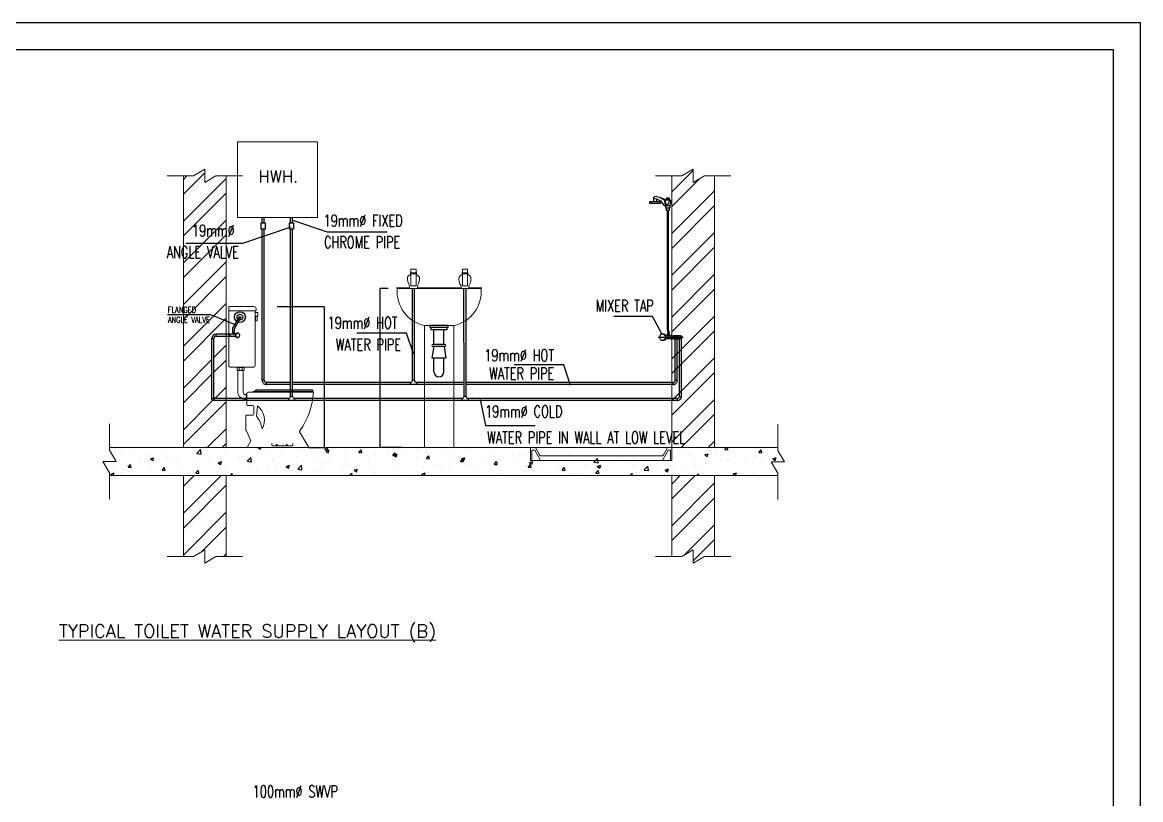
# Model space of a CAD drawing. Header units: inches. Extents: x 23 to 2032867, y 13 to 664695.
# Drawn here: x 992952 to 1021821, y 500696 to 520765 of the extents above; entities that cross this region are included whole.
import ezdxf

# ---------------------------------------------------------------- set-up
doc = ezdxf.new("R2010")
doc.units = ezdxf.units.IN
doc.header["$MEASUREMENT"] = 0
doc.linetypes.add('Center', pattern=[40, 10, -5, 20, -5])
for name, color, linetype, lineweight in [('0TEXT', 9, 'Continuous', 30), ('8', 9, 'Continuous', 18), ('BORDER', 9, 'Continuous', 5), ('DUCT DETAIL', 2, 'Continuous', 15)]:
    doc.layers.add(name, color=color, linetype=linetype, lineweight=lineweight)
for name, color, linetype in [('1', 7, 'Continuous'), ('LIAB', 8, 'Continuous'), ('PLOTYR', 15, 'Continuous')]:
    doc.layers.add(name, color=color, linetype=linetype)
doc.styles.add('RomanS', font='romans.shx')
doc.styles.get("Standard").update_dxf_attribs({"font": 'arial.ttf'})
doc.dimstyles.new('ISO-25', dxfattribs={"dimtxt": 2.5, "dimasz": 2.5, "dimexe": 1.25, "dimexo": 0.625, "dimtad": 1, "dimtxsty": 'Standard', "dimcen": 2.5, "dimadec": 0, "dimazin": 0, "dimtfac": 1, "dimtmove": 0, "dimatfit": 3, "dimfxl": 1, "dimarcsym": 0})

# ---------------------------------------------------------------- blocks, each defined once
blk = doc.blocks.new('*D211')
at = {"color": 0, "lineweight": -2, "transparency": 16777216}
for p, q in [((1002391, 513890), (1002178, 513890)), ((1002180, 513888), (1002180, 509789)), ((1002741, 509786), (1002178, 509786))]:
    blk.add_line(p, q, dxfattribs=at)
at = {"color": 0, "transparency": 16777216}
for points in [[(1002179, 513888), (1002180, 513888), (1002180, 513890)], [(1002179, 509789), (1002180, 509789), (1002180, 509786)]]:
    blk.add_solid(points, dxfattribs=at)
at = {"layer": 'Defpoints', "color": 0, "transparency": 16777216}
for p in [(1002392, 513890), (1002180, 509786), (1002742, 509786)]:
    blk.add_point(p, dxfattribs=at)
at = {"color": 0, "transparency": 16777216, "insert": (1002178, 511838), "char_height": 2.5, "attachment_point": 5, "rotation": 90}
blk.add_mtext('4104', dxfattribs=at)
blk = doc.blocks.new('*D212')
at = {"color": 0, "lineweight": -2, "transparency": 16777216}
for p, q in [((999532, 513425), (1000746, 513425)), ((1000745, 513422), (1000745, 509789)), ((1000345, 509786), (1000746, 509786))]:
    blk.add_line(p, q, dxfattribs=at)
at = {"color": 0, "transparency": 16777216}
for points in [[(1000744, 513422), (1000745, 513422), (1000745, 513425)], [(1000744, 509789), (1000745, 509789), (1000745, 509786)]]:
    blk.add_solid(points, dxfattribs=at)
at = {"layer": 'Defpoints', "color": 0, "transparency": 16777216}
for p in [(999531, 513425), (1000345, 509786), (1000745, 509786)]:
    blk.add_point(p, dxfattribs=at)
at = {"color": 0, "transparency": 16777216, "insert": (1000743, 512064), "char_height": 2.5, "attachment_point": 5, "rotation": 90}
blk.add_mtext('3638,4', dxfattribs=at)

msp = doc.modelspace()

# ---------------------------------------------------------------- linework, layer by layer
at = {"color": 9}
for p, q in [((997107.475, 516330.352), (997659.475, 516882.352)), ((997107.475, 516711.352), (997198.858, 516802.734)), ((1009716.983, 516389.291), (1010268.983, 516941.291)), ((997107.475, 515633.721), (998211.475, 516737.721)), ((1009716.983, 516008.291), (1010440.282, 516731.589)), ((997107.475, 515252.721), (998211.475, 516356.721)), ((1009716.983, 515311.66), (1010820.983, 516415.66)), ((1009716.983, 514930.66), (1010820.983, 516034.66)), ((997107.475, 514556.09), (998211.475, 515660.09)), ((1009716.983, 514234.029), (1010820.983, 515338.029)), ((997107.475, 514175.09), (998211.475, 515279.09)), ((1009716.983, 513853.029), (1010820.983, 514957.029)), ((997107.475, 513478.459), (998211.475, 514582.459)), ((997107.475, 513097.459), (998211.475, 514201.459)), ((1009716.983, 513156.398), (1010820.983, 514260.398)), ((1009716.983, 512775.398), (1010820.983, 513879.398)), ((997107.475, 512400.829), (998211.475, 513504.829)), ((997107.475, 512019.829), (998211.475, 513123.829)), ((1009716.983, 512078.768), (1010820.983, 513182.768)), ((1009716.983, 511697.768), (1010820.983, 512801.768)), ((997898.143, 512113.866), (998211.475, 512427.198)), ((997107.475, 511323.198), (997844.445, 512060.168)), ((997898.143, 511732.866), (998211.475, 512046.198)), ((1009716.983, 511001.137), (1010820.983, 512105.137)), ((997107.475, 510942.198), (997844.657, 511679.379)), ((1009716.983, 510620.137), (1010820.983, 511724.137)), ((997916.414, 511054.506), (998211.475, 511349.567)), ((997107.475, 510245.567), (997862.414, 511000.506)), ((1009716.983, 509923.506), (1010820.983, 511027.506)), ((997107.475, 509864.567), (998211.475, 510968.567)), ((1009960.95, 509786.473), (1010820.983, 510646.506)), ((997726.012, 509786.473), (998211.475, 510271.937)), ((998107.012, 509786.473), (998211.475, 509890.937)), ((1010657.58, 509786.473), (1010820.983, 509949.875)), ((995337.66, 509573.717), (995337.66, 509573.717)), ((995496.166, 509605.615), (995496.166, 509605.615)), ((995678.757, 509762.754), (995678.757, 509762.754)), ((995799.41, 509634.508), (995799.41, 509634.508)), ((996147.001, 509578.117), (996147.001, 509578.117)), ((996569.397, 509735.878), (996569.397, 509735.878)), ((996707.343, 509546.911), (996707.343, 509546.911)), ((996797.836, 509550.619), (996797.836, 509550.619)), ((996874.611, 509776.061), (996874.611, 509776.061)), ((997418.363, 509668.958), (997418.363, 509668.958)), ((997457.678, 509634.614), (997552.64, 509733.584)), ((997458.151, 509634.124), (997566.582, 509617.307)), ((997538.976, 509612.197), (997538.976, 509612.197)), ((997566.163, 509617.075), (997552.693, 509732.863)), ((998172.213, 509703.608), (998172.213, 509703.608)), ((998552.577, 509558.328), (998552.577, 509558.328)), ((999035.468, 509786.473), (999095.538, 509745.955)), ((999095.869, 509745.837), (999109.504, 509786.473)), ((999322.563, 509659.698), (999322.563, 509659.698)), ((999627.778, 509699.881), (999627.778, 509699.881)), ((1000032.432, 509553.051), (1000032.432, 509553.051)), ((1000089.527, 509760.671), (1000089.527, 509760.671)), ((1000658.414, 509638.896), (1000658.414, 509638.896)), ((1000762.383, 509736.01), (1000804.726, 509786.473)), ((1000763.594, 509735.645), (1000836.467, 509729.27)), ((1000785.954, 509690.144), (1000871.321, 509722.914)), ((1000787.04, 509689.217), (1000847.686, 509648.311)), ((1000839.13, 509730.217), (1000828.754, 509786.473)), ((1000848.017, 509648.194), (1000872.738, 509721.869)), ((1000923.127, 509551.743), (1000923.127, 509551.743)), ((1001274.24, 509716.947), (1001274.24, 509716.947)), ((1001634.147, 509673.79), (1001634.147, 509673.79)), ((1001636.869, 509659.502), (1001695.646, 509729.55)), ((1001638.077, 509659.138), (1001710.951, 509652.762)), ((1001713.613, 509653.704), (1001699.516, 509730.127)), ((1002075.73, 509583.518), (1002075.73, 509583.518)), ((1002380.944, 509623.701), (1002380.944, 509623.701)), ((1002511.356, 509582.995), (1002570.132, 509653.042)), ((1002512.561, 509582.631), (1002585.435, 509576.255)), ((1002538.105, 509592.5), (1002623.472, 509625.269)), ((1002539.188, 509591.574), (1002599.834, 509550.668)), ((1002588.095, 509577.191), (1002573.998, 509653.613)), ((1002600.164, 509550.551), (1002624.885, 509624.227)), ((1002842.694, 509684.491), (1002842.694, 509684.491)), ((1003134.459, 509566.39), (1003134.459, 509566.39)), ((1003154.974, 509759.101), (1003154.974, 509759.101)), ((1003348.326, 509650.188), (1003348.326, 509650.188)), ((1003385.842, 509506.487), (1003444.619, 509576.534)), ((1003462.577, 509500.677), (1003448.481, 509577.1)), ((1003612.68, 509785.862), (1003612.68, 509785.862)), ((1003767.695, 509657.801), (1003767.695, 509657.801)), ((1003805.809, 509731.603), (1003805.809, 509731.603)), ((1004059.346, 509772.235), (1004059.346, 509772.235)), ((1004393.677, 509743.646), (1004393.677, 509743.646)), ((1004456.644, 509704.105), (1004456.644, 509704.105)), ((1005107.479, 509676.607), (1005107.479, 509676.607)), ((1005134.111, 509547.521), (1005134.111, 509547.521)), ((1005595.861, 509608.311), (1005595.861, 509608.311)), ((1005758.314, 509649.109), (1005758.314, 509649.109)), ((1005947.01, 509589.664), (1005947.01, 509589.664)), ((1009885.978, 509734.475), (1009885.978, 509734.475)), ((1009989.16, 509697.839), (1009989.16, 509697.839)), ((1010057.092, 509620.392), (1010057.092, 509620.392)), ((1010162.793, 509594.495), (1010162.793, 509594.495)), ((1010571.106, 509595.152), (1010656.473, 509627.921)), ((1010572.178, 509594.228), (1010632.824, 509553.322)), ((1010604.986, 509775.891), (1010604.986, 509775.891)), ((1010633.154, 509553.21), (1010657.875, 509626.885)), ((1010707.927, 509592.894), (1010707.927, 509592.894)), ((1010873.813, 509716.542), (1010873.813, 509716.542)), ((1011087.051, 509734.992), (1011130.249, 509786.473)), ((1011088.232, 509734.628), (1011161.105, 509728.253)), ((1011163.761, 509729.13), (1011153.184, 509786.473)), ((1011358.762, 509565.396), (1011358.762, 509565.396)), ((1011849.379, 509547.282), (1011849.379, 509547.282)), ((1011872.18, 509557.322), (1011872.18, 509557.322)), ((1011876.972, 509570.893), (1011876.972, 509570.893)), ((1011961.538, 509658.484), (1012020.314, 509728.531)), ((1011962.715, 509658.121), (1012035.589, 509651.745)), ((1012038.243, 509652.617), (1012024.147, 509729.04)), ((1012177.395, 509597.504), (1012177.395, 509597.504)), ((1012465.205, 509625.334), (1012465.205, 509625.334)), ((995285.303, 509302.817), (995285.303, 509302.817)), ((995663.932, 509356.89), (995663.932, 509356.89)), ((995684.633, 509277.983), (995743.409, 509348.03)), ((995685.858, 509277.618), (995758.731, 509271.242)), ((995761.394, 509272.224), (995747.297, 509348.647)), ((995996.323, 509424.864), (995996.323, 509424.864)), ((996257.254, 509492.203), (996342.621, 509524.973)), ((996258.345, 509491.275), (996318.991, 509450.369)), ((996297.168, 509448.301), (996297.168, 509448.301)), ((996319.322, 509450.25), (996344.043, 509523.925)), ((996553.876, 509295.194), (996553.876, 509295.194)), ((996559.119, 509201.475), (996617.896, 509271.522)), ((996635.876, 509195.711), (996621.78, 509272.134)), ((996923.15, 509534.146), (996923.15, 509534.146)), ((997015.626, 509355.984), (997015.626, 509355.984)), ((997448.671, 509523.122), (997448.671, 509523.122)), ((997785.613, 509457.355), (997785.613, 509457.355)), ((998009.405, 509394.559), (998094.771, 509427.328)), ((998010.493, 509393.632), (998071.139, 509352.726)), ((998071.47, 509352.607), (998096.191, 509426.283)), ((998090.827, 509497.537), (998090.827, 509497.537)), ((998099.506, 509495.624), (998099.506, 509495.624)), ((998157.387, 509297.744), (998157.387, 509297.744)), ((998750.34, 509468.126), (998750.34, 509468.126)), ((998758.858, 509432.81), (998853.819, 509531.781)), ((998759.33, 509432.319), (998867.762, 509415.502)), ((998783.369, 509383.589), (998783.369, 509383.589)), ((998867.342, 509415.273), (998853.873, 509531.06)), ((999399.195, 509461.64), (999399.195, 509461.64)), ((999401.175, 509440.628), (999401.175, 509440.628)), ((999501.086, 509307.648), (999501.086, 509307.648)), ((999761.555, 509296.914), (999846.922, 509329.684)), ((999762.641, 509295.988), (999823.287, 509255.082)), ((999768.793, 509279.804), (999768.793, 509279.804)), ((999823.618, 509254.965), (999848.338, 509328.64)), ((1000052.01, 509413.13), (1000052.01, 509413.13)), ((1000060.037, 509231.007), (1000154.999, 509329.978)), ((1000168.522, 509213.47), (1000155.052, 509329.257)), ((1000212.106, 509429.695), (1000212.106, 509429.695)), ((1000538.779, 509381.175), (1000538.779, 509381.175)), ((1000702.845, 509385.632), (1000702.845, 509385.632)), ((1000843.994, 509421.357), (1000843.994, 509421.357)), ((1001215.265, 509284.047), (1001215.265, 509284.047)), ((1001259.414, 509311.083), (1001259.414, 509311.083)), ((1001305.744, 509482.148), (1001305.744, 509482.148)), ((1001353.68, 509358.134), (1001353.68, 509358.134)), ((1001892.651, 509402.494), (1001892.651, 509402.494)), ((1001926.285, 509406.094), (1001926.285, 509406.094)), ((1002004.515, 509330.636), (1002004.515, 509330.636)), ((1002518.633, 509488.339), (1002518.633, 509488.339)), ((1002637.305, 509528.141), (1002637.305, 509528.141)), ((1002655.35, 509303.138), (1002655.35, 509303.138)), ((1003291.946, 509304.995), (1003291.946, 509304.995)), ((1003306.184, 509275.64), (1003306.184, 509275.64)), ((1003387.045, 509506.123), (1003459.918, 509499.748)), ((1003597.16, 509345.177), (1003597.16, 509345.177)), ((1004058.91, 509405.968), (1004058.91, 509405.968)), ((1004260.329, 509429.98), (1004319.105, 509500.027)), ((1004261.528, 509429.616), (1004334.402, 509423.24)), ((1004290.256, 509494.855), (1004375.622, 509527.625)), ((1004291.336, 509493.93), (1004351.982, 509453.024)), ((1004337.06, 509424.164), (1004322.963, 509500.587)), ((1004352.312, 509452.909), (1004377.033, 509526.584)), ((1004378.852, 509337.782), (1004378.852, 509337.782)), ((1004524.97, 509345.569), (1004524.97, 509345.569)), ((1004828.897, 509507.338), (1004828.897, 509507.338)), ((1004994.678, 509415.833), (1004994.678, 509415.833)), ((1005134.815, 509353.472), (1005193.591, 509423.519)), ((1005136.012, 509353.108), (1005208.885, 509346.733)), ((1005211.542, 509347.651), (1005197.446, 509424.073)), ((1005235.99, 509467.617), (1005235.99, 509467.617)), ((1005627.914, 509507.244), (1005627.914, 509507.244)), ((1006009.301, 509276.964), (1006068.078, 509347.011)), ((1006010.495, 509276.601), (1006083.369, 509270.225)), ((1006042.406, 509397.211), (1006127.773, 509429.98)), ((1006043.484, 509396.286), (1006104.129, 509355.38)), ((1006086.025, 509271.137), (1006071.928, 509347.56)), ((1006104.46, 509355.266), (1006129.181, 509428.941)), ((1006350.327, 509268.997), (1006350.327, 509268.997)), ((1006812.077, 509329.788), (1006812.077, 509329.788)), ((1006854.897, 509265.276), (1006854.897, 509265.276)), ((1006883.788, 509200.457), (1006942.564, 509270.504)), ((1006960.507, 509194.624), (1006946.411, 509271.047)), ((1007488.133, 509356.687), (1007488.133, 509356.687)), ((1007705.474, 509409.637), (1007800.435, 509508.607)), ((1007705.95, 509409.127), (1007814.382, 509392.31)), ((1007794.557, 509299.566), (1007879.923, 509332.336)), ((1007795.632, 509298.643), (1007856.277, 509257.737)), ((1007813.96, 509392.098), (1007800.49, 509507.885)), ((1007856.608, 509257.623), (1007881.328, 509331.298)), ((1008740.753, 509350.401), (1008740.753, 509350.401)), ((1009006.653, 509207.834), (1009101.615, 509306.804)), ((1009115.14, 509190.295), (1009101.67, 509306.082)), ((1009974.335, 509291.975), (1009974.335, 509291.975)), ((1010314.158, 509456.623), (1010314.158, 509456.623)), ((1010335.23, 509354.978), (1010335.23, 509354.978)), ((1010454.932, 509326.799), (1010454.932, 509326.799)), ((1010590.161, 509370.026), (1010590.161, 509370.026)), ((1010640.444, 509395.161), (1010640.444, 509395.161)), ((1010964.993, 509429.125), (1010964.993, 509429.125)), ((1011102.194, 509455.951), (1011102.194, 509455.951)), ((1011165.952, 509448.846), (1011165.952, 509448.846)), ((1011223.397, 509461.438), (1011223.397, 509461.438)), ((1011615.827, 509401.627), (1011615.827, 509401.627)), ((1012009.597, 509537.898), (1012009.597, 509537.898)), ((1012266.662, 509374.129), (1012266.662, 509374.129)), ((1012323.257, 509497.507), (1012408.623, 509530.277)), ((1012324.326, 509496.585), (1012384.972, 509455.678)), ((1012385.302, 509455.567), (1012410.023, 509529.242)), ((995232.855, 509098.973), (995318.222, 509131.743)), ((995233.947, 509098.046), (995280.756, 509066.473)), ((995298.094, 509066.473), (995319.644, 509130.696)), ((995478.676, 509153.641), (995478.676, 509153.641)), ((996248.662, 509255.012), (996248.662, 509255.012)), ((996560.341, 509201.11), (996633.215, 509194.735)), ((996908.325, 509128.281), (996908.325, 509128.281)), ((997107.475, 508786.937), (997387.012, 509066.473)), ((997107.475, 508090.306), (998083.642, 509066.473)), ((997433.606, 509124.968), (997492.382, 509195.015)), ((997434.825, 509124.603), (997507.699, 509118.227)), ((997510.359, 509119.197), (997496.262, 509195.62)), ((997524.151, 509206.333), (997524.151, 509206.333)), ((998231.843, 509077.461), (998231.843, 509077.461)), ((998323.207, 509066.473), (998366.869, 509118.507)), ((998380.453, 509066.473), (998370.745, 509119.107)), ((998790.066, 509185.601), (998790.066, 509185.601)), ((999001.829, 509178.832), (999001.829, 509178.832)), ((999307.043, 509219.014), (999307.043, 509219.014)), ((1000017.606, 509147.187), (1000017.606, 509147.187)), ((1000060.51, 509230.513), (1000168.942, 509213.696)), ((1000504.245, 509162), (1000504.245, 509162)), ((1000643.588, 509233.032), (1000643.588, 509233.032)), ((1001396.975, 509066.473), (1001456.178, 509128.174)), ((1001463.326, 509066.473), (1001456.232, 509127.454)), ((1001513.706, 509199.27), (1001599.072, 509232.039)), ((1001514.789, 509198.344), (1001575.435, 509157.438)), ((1001575.765, 509157.322), (1001600.486, 509230.997)), ((1001754.995, 509102.652), (1001754.995, 509102.652)), ((1002060.21, 509142.834), (1002060.21, 509142.834)), ((1002503.808, 509082.475), (1002503.808, 509082.475)), ((1002521.96, 509203.624), (1002521.96, 509203.624)), ((1003102.93, 509101.475), (1003102.93, 509101.475)), ((1003119.633, 509160.526), (1003119.633, 509160.526)), ((1003265.856, 509101.625), (1003351.223, 509134.395)), ((1003266.937, 509100.701), (1003317.682, 509066.473)), ((1003330.193, 509066.473), (1003352.634, 509133.354)), ((1003752.87, 509251.937), (1003752.87, 509251.937)), ((1003813.95, 509223.522), (1003813.95, 509223.522)), ((1003957.019, 509248.142), (1003957.019, 509248.142)), ((1004607.854, 509220.644), (1004607.854, 509220.644)), ((1004813.376, 509066.654), (1004813.376, 509066.654)), ((1005258.689, 509193.146), (1005258.689, 509193.146)), ((1005275.126, 509127.444), (1005275.126, 509127.444)), ((1005613.089, 509101.38), (1005613.089, 509101.38)), ((1005909.524, 509165.648), (1005909.524, 509165.648)), ((1006045.113, 509228.815), (1006045.113, 509228.815)), ((1006239.071, 509187.225), (1006239.071, 509187.225)), ((1006560.359, 509138.15), (1006560.359, 509138.15)), ((1006884.979, 509200.094), (1006957.853, 509193.718)), ((1007211.194, 509110.652), (1007211.194, 509110.652)), ((1007318.713, 509106.306), (1007318.713, 509106.306)), ((1007758.274, 509123.949), (1007817.051, 509193.996)), ((1007759.463, 509123.586), (1007832.336, 509117.21)), ((1007834.99, 509118.11), (1007820.893, 509194.533)), ((1007862.028, 509083.154), (1007862.028, 509083.154)), ((1008029.733, 509228.353), (1008029.733, 509228.353)), ((1008648.73, 509066.473), (1008691.537, 509117.489)), ((1008704.884, 509066.473), (1008695.375, 509118.02)), ((1008715.116, 509114.719), (1008715.116, 509114.719)), ((1008798.279, 509152.635), (1008798.279, 509152.635)), ((1009007.13, 509207.322), (1009115.561, 509190.505)), ((1009032.892, 509082.705), (1009032.892, 509082.705)), ((1009103.494, 509192.817), (1009103.494, 509192.817)), ((1009348.353, 509206.13), (1009348.353, 509206.13)), ((1009546.707, 509201.922), (1009632.074, 509234.691)), ((1009547.779, 509200.999), (1009608.425, 509160.093)), ((1009565.244, 509253.608), (1009565.244, 509253.608)), ((1009608.755, 509159.98), (1009633.476, 509233.655)), ((1009716.983, 508464.875), (1010318.58, 509066.473)), ((1009716.983, 508845.875), (1009937.58, 509066.473)), ((1009743.912, 509204.752), (1009743.912, 509204.752)), ((1010365.827, 509066.473), (1010402.794, 509105.001)), ((1010407.248, 509066.473), (1010402.85, 509104.279)), ((1011298.858, 509104.277), (1011384.224, 509137.047)), ((1011299.927, 509103.355), (1011354.608, 509066.473)), ((1011362.291, 509066.473), (1011385.624, 509136.013)), ((1011551.446, 509076.455), (1011551.446, 509076.455)), ((1011834.554, 509141.418), (1011834.554, 509141.418)), ((1011856.66, 509116.637), (1011856.66, 509116.637)), ((1012318.41, 509177.428), (1012318.41, 509177.428)), ((1012342.597, 509144.227), (1012342.597, 509144.227)), ((997107.475, 507709.306), (998211.475, 508813.306)), ((1009716.983, 507768.245), (1010820.983, 508872.245)), ((1009716.983, 507387.245), (1010820.983, 508491.245)), ((997107.475, 507012.675), (998211.475, 508116.675)), ((997565.378, 507089.578), (998211.475, 507735.675)), ((1010027.872, 507001.503), (1010820.983, 507794.614)), ((1010268.983, 506861.614), (1010820.983, 507413.614)), ((998144.613, 506972.182), (998211.475, 507039.044))]:
    msp.add_line(p, q, dxfattribs=at)
at = {"layer": '0TEXT', "color": 6, "linetype": 'Continuous'}
for p, q in [((1009247.248, 516217.379), (1009258.122, 516270.142)), ((1009247.248, 516217.379), (1009247.248, 516135.869)), ((1009325.305, 516203.516), (1009325.305, 516135.869)), ((1009571.533, 516222.416), (1009571.533, 516193.214)), ((1009653.292, 516222.416), (1009653.292, 516193.214)), ((1009516.963, 516040.505), (1009666.919, 516040.505)), ((1009557.906, 516040.505), (1009557.906, 515972.56)), ((1009557.906, 515972.56), (1009666.919, 515972.56)), ((1009571.533, 515972.56), (1009571.533, 515918.054)), ((1009571.533, 515918.054), (1009653.292, 515918.054)), ((1009585.159, 515918.054), (1009585.159, 515904.428)), ((1009585.159, 515904.428), (1009639.665, 515904.428)), ((1009598.912, 515904.428), (1009598.912, 512838.224)), ((1009627.892, 515904.428), (1009627.892, 512838.224)), ((1009639.665, 515918.054), (1009639.665, 515904.428)), ((1009653.292, 515972.56), (1009653.292, 515918.054)), ((1009666.919, 516040.505), (1009666.919, 515972.56)), ((999142.693, 515589.014), (999142.693, 515730.49)), ((999196.573, 515589.014), (999196.651, 515730.49)), ((999872.128, 515589.404), (999872.049, 515730.49)), ((999926.008, 515589.404), (999926.008, 515730.49)), ((999142.693, 511522.832), (999142.693, 515427.315)), ((999194.314, 511522.832), (999196.483, 515427.315)), ((999874.616, 511108.506), (999872.217, 515427.705)), ((999926.008, 511108.506), (999926.008, 515427.705)), ((1003020.412, 511522.94), (1003019.097, 513890.473)), ((1003073.056, 511522.94), (1003073.056, 513890.473)), ((1004353.078, 511108.506), (1004351.533, 513890.473)), ((1004405.492, 511108.506), (1004405.492, 513890.473)), ((998386.784, 512867.325), (998559.145, 513165.863)), ((998423.963, 512856.121), (998591.881, 513146.963)), ((998386.784, 512741.841), (998386.784, 512867.325)), ((998423.963, 512741.841), (998386.784, 512741.841)), ((998386.784, 512732.546), (998386.784, 512741.841)), ((998423.963, 512732.546), (998386.784, 512732.546)), ((998391.431, 512712.188), (998391.431, 512732.546)), ((998419.316, 512712.188), (998419.316, 512732.546)), ((998423.963, 512741.841), (998423.963, 512856.121)), ((998423.963, 512732.546), (998423.963, 512741.841)), ((998451.847, 512647.996), (998451.847, 512722.354)), ((1003483.486, 512883.905), (1003483.486, 512935.635)), ((1003941.061, 512935.635), (1003483.486, 512935.635)), ((1003941.061, 512883.905), (1003483.486, 512883.905)), ((1003505.47, 512824.979), (1003505.47, 512883.905)), ((1003915.87, 512824.979), (1003505.47, 512824.979)), ((1003577.75, 512449.414), (1003577.75, 512824.979)), ((1003834.148, 512449.414), (1003834.148, 512824.979)), ((1003915.87, 512824.979), (1003915.87, 512883.905)), ((1003941.061, 512883.905), (1003941.061, 512935.635)), ((1009598.912, 512838.224), (1009618.611, 512743.97)), ((1009618.611, 512720.107), (1009618.611, 512743.97)), ((1009627.892, 512838.224), (1009645.611, 512744.211)), ((1009645.611, 512720.107), (1009645.611, 512744.211)), ((997845.019, 511027.122), (997844.143, 512604.188)), ((997844.143, 512604.188), (997898.143, 512604.188)), ((997898.143, 511468.832), (997898.143, 512604.188)), ((997952.143, 512658.188), (997952.143, 512712.188)), ((998391.431, 512712.188), (997952.143, 512712.188)), ((998358.732, 512658.188), (997952.143, 512658.188)), ((998315.693, 512658.188), (998315.861, 512712.317)), ((998451.847, 512658.188), (998358.732, 512658.188)), ((998451.847, 512712.188), (998419.316, 512712.188)), ((1003859.788, 512449.414), (1003552.111, 512449.414)), ((1009564.611, 512583.804), (1009564.611, 512691.804)), ((1009564.611, 512679.607), (1009611.861, 512679.607)), ((1009564.611, 512598.607), (1009699.854, 512598.607)), ((1009605.111, 512706.607), (1009605.111, 512720.107)), ((1009605.111, 512720.107), (1009659.111, 512720.107)), ((1009605.111, 512706.607), (1009659.111, 512706.607)), ((1009611.861, 512679.607), (1009611.861, 512706.607)), ((1009652.361, 512679.607), (1009652.361, 512706.607)), ((1009652.361, 512679.607), (1009699.716, 512679.607)), ((1009659.111, 512706.607), (1009659.111, 512720.107)), ((1009699.854, 512598.607), (1009699.611, 512677.226)), ((1009718.245, 512571.441), (1009706.743, 512583.941)), ((1009718.245, 512707.198), (1009707.384, 512696.182)), ((1009718.245, 512671.554), (1009758.342, 512671.554)), ((1009718.245, 512604.054), (1009758.342, 512604.054)), ((1009758.342, 512682.804), (1009803.342, 512682.804)), ((1009758.342, 512682.804), (1009758.342, 512592.804)), ((1009758.342, 512592.804), (1009803.342, 512592.804)), ((1009803.342, 512682.804), (1009934.282, 512682.804)), ((1009803.342, 512592.804), (1009933.2, 512592.778)), ((1009807.51, 511524.191), (1009806.916, 512592.804)), ((1009860.154, 511524.191), (1009860.154, 512592.804)), ((1009913.586, 511108.506), (1009912.761, 512592.804)), ((1009966.229, 511108.506), (1009966.229, 512606.111)), ((1003570.349, 512398.135), (1003526.471, 512094.124)), ((1003859.788, 512398.135), (1003552.111, 512398.135)), ((1003841.549, 512398.135), (1003885.427, 512094.124)), ((1003885.427, 512094.124), (1003526.471, 512094.124)), ((1003577.75, 511742.259), (1003577.75, 512094.124)), ((1003834.148, 511742.259), (1003834.148, 512094.124)), ((997898.143, 511054.506), (997898.143, 511468.832)), ((999195.336, 511522.832), (999142.693, 511522.832)), ((999874.416, 511468.832), (999249.336, 511468.832)), ((999249.336, 511468.832), (999249.336, 511414.832)), ((999874.446, 511414.832), (999249.336, 511414.832)), ((1002966.412, 511468.832), (999926.008, 511468.832)), ((1004352.908, 511414.832), (999926.008, 511414.832)), ((1002966.412, 511468.94), (1002966.412, 511414.832)), ((1003073.056, 511522.94), (1003020.412, 511522.94)), ((1003127.056, 511468.94), (1003127.056, 511414.832)), ((1004352.878, 511468.832), (1003127.056, 511468.832)), ((1009753.51, 511470.177), (1004405.492, 511468.832)), ((1009753.51, 511416.188), (1004405.492, 511414.832)), ((1009753.51, 511470.191), (1009753.51, 511416.191)), ((1009807.51, 511524.191), (1009860.154, 511524.191)), ((999820.616, 511054.506), (997871.687, 511054.506)), ((1009859.586, 511000.506), (997872.016, 511000.506)), ((999820.616, 511054.506), (999820.616, 511000.506)), ((999927.26, 511108.506), (999874.616, 511108.506)), ((1004298.848, 511054.506), (999981.26, 511054.506)), ((999981.26, 511054.506), (999981.26, 511000.506)), ((1004298.848, 511054.506), (1004298.848, 511000.506)), ((1004405.492, 511108.506), (1004352.848, 511108.506)), ((1009859.586, 511054.506), (1004459.492, 511054.506)), ((1004459.492, 511054.506), (1004459.492, 511000.506)), ((1009859.586, 511054.506), (1009859.586, 511000.506)), ((1009913.586, 511108.506), (1009966.229, 511108.506))]:
    msp.add_line(p, q, dxfattribs=at)
for points in [[(1009152.154, 516135.869), (1009425.823, 516135.869), (1009425.823, 516085.854), (1009152.154, 516085.854)], [(999117.484, 515588.999), (999221.782, 515588.999), (999221.782, 515427.3), (999117.484, 515427.3)], [(999846.919, 515589.404), (999951.217, 515589.404), (999951.217, 515427.705), (999846.919, 515427.705)]]:
    msp.add_lwpolyline(points, close=True, dxfattribs=at)
for centre, radius in [((998568.819, 513156.11), 139.102), ((998568.819, 513156.11), 73.465), ((998570.088, 513148.147), 18.9), ((1009837.309, 512637.804), 45), ((1009934.282, 512637.804), 45), ((997872.016, 511027.508), 27)]:
    msp.add_circle(centre, radius, dxfattribs=at)
for centre, radius, start, end in [((1009230.835, 515898.27), 319.53, 26.43204, 87.0557144), ((1009232.499, 515784.531), 486.286, 51.5703166, 86.9796511), ((1009245.512, 515717.947), 552.339, 56.6742288, 88.6918748), ((1009612.412, 516100.756), 101.092, 36.0246235, 143.9753765), ((1009612.412, 516100.756), 128.345, 71.426891, 108.573109), ((1009612.412, 516100.756), 114.718, 69.1238865, 110.8761135), ((1009724.487, 516141.385), 194.746, 174.4524891, 211.1988546), ((1009724.487, 516141.385), 178.078, 174.8576677, 210.6371286), ((1009607.418, 516063.165), 111.827, 60.7823219, 122.6263585), ((1009530.041, 516177.047), 132.963, 288.062125, 352.9659453), ((1009500.338, 516141.385), 194.746, 328.8011454, 5.5475109), ((998520.658, 512608.728), 132.837, 84.4524891, 121.1988545), ((998537.452, 512647.497), 93.53, 92.4220148, 156.2439016), ((998492.945, 512685.175), 68.955, 306.0246234, 53.9753766), ((997952.143, 512604.188), 108, 90, 180), ((997952.143, 512604.188), 54, 90, 180), ((998405.374, 512758.795), 48.647, 253.3457165, 286.6542835), ((998537.452, 512722.853), 93.53, 203.7560984, 267.5779852), ((998520.658, 512761.622), 132.837, 238.8011455, 275.5475109), ((1003552.111, 512423.774), 25.64, 90, 270), ((1003859.788, 512423.774), 25.64, 270, 90), ((1009504.919, 512637.804), 100.153, 126.0246234, 233.9753766), ((1009464.668, 512526.77), 192.937, 58.8011455, 95.5475109), ((1009440.275, 512583.079), 135.846, 23.7560984, 87.5779852), ((1009440.275, 512692.528), 135.846, 272.4220148, 336.2439016), ((1009464.668, 512748.837), 192.937, 264.4524891, 301.1988545), ((1009632.111, 512713.786), 39.727, 239.3544251, 300.6455749), ((1009722.216, 512679.607), 22.5, 135.4056063, 180), ((1009722.354, 512598.607), 22.5, 180, 222.6206203), ((1009836.241, 512615.304), 22.525, 87.2824092, 272.7175908), ((1009821.816, 512660.304), 27.318, 304.5506807, 55.4493193), ((1009933.214, 512615.304), 22.525, 87.2824092, 272.7175908), ((1009918.789, 512660.304), 27.318, 304.5506807, 55.4493193), ((1003705.949, 511742.259), 128.199, 180, 0), ((999248.599, 511520.757), 105.927, 178.8773248, 270.3985936), ((999249.336, 511522.832), 54, 180, 270), ((1002966.412, 511522.94), 54, 270, 0), ((1003127.056, 511522.94), 54, 180, 270), ((1009753.51, 511524.191), 54, 270, 0), ((1009754.247, 511522.115), 105.927, 269.6014064, 1.1226752), ((999820.616, 511108.506), 54, 270, 0), ((999981.26, 511108.506), 54, 180, 270), ((1004298.848, 511108.506), 54, 270, 0), ((1004459.492, 511108.506), 54, 180, 270), ((1009859.586, 511108.506), 54, 270, 0), ((1009860.323, 511106.431), 105.927, 269.6014064, 1.1226752)]:
    msp.add_arc(centre, radius, start, end, dxfattribs=at)
at = {"layer": '1', "color": 7, "linetype": 'Center'}
for p, q in [((1009612.412, 515904.428), (1009612.412, 512871.074)), ((1009612.412, 512871.074), (1009632.111, 512744.211)), ((1009632.111, 512583.804), (1009632.111, 512744.211)), ((1009364.373, 512637.804), (1010020.88, 512637.804))]:
    msp.add_line(p, q, dxfattribs=at)
at = {"layer": 'BORDER'}
for p, q in [((996687.171, 516802.734), (997369.423, 516802.734)), ((997107.475, 509786.473), (997107.475, 516802.734)), ((997659.475, 516976.502), (997369.423, 516802.734)), ((997659.475, 516628.965), (997659.475, 516976.502)), ((997949.528, 516802.734), (997659.475, 516628.965)), ((997949.528, 516802.734), (998631.78, 516802.734)), ((998211.475, 509786.473), (998211.475, 516802.734)), ((1009296.679, 516802.734), (1009978.93, 516802.734)), ((1009716.983, 509786.473), (1009716.983, 516802.734)), ((1010268.983, 516976.502), (1009978.93, 516802.734)), ((1010268.983, 516628.965), (1010268.983, 516976.502)), ((1010559.036, 516802.734), (1010268.983, 516628.965)), ((1010559.036, 516802.734), (1011241.287, 516802.734)), ((1010820.983, 509786.473), (1010820.983, 516802.734)), ((995200.154, 509716.525), (995200.154, 510398.777)), ((1012454.434, 509708.998), (1012454.434, 510391.25)), ((995200.154, 509786.473), (1012454.434, 509786.473)), ((995200.154, 509716.525), (995373.922, 509426.473)), ((1012454.434, 509708.998), (1012628.202, 509418.946)), ((995373.922, 509426.473), (995026.385, 509426.473)), ((995026.385, 509426.473), (995200.154, 509136.42)), ((1012628.202, 509418.946), (1012280.665, 509418.946)), ((1012280.665, 509418.946), (1012454.434, 509128.893)), ((995200.154, 508454.168), (995200.154, 509136.42)), ((995200.154, 509066.473), (1012454.434, 509066.473)), ((997107.475, 506972.182), (997107.475, 509066.473)), ((998211.475, 506972.182), (998211.475, 509066.473)), ((1009716.983, 506972.182), (1009716.983, 509066.473)), ((1010820.983, 506972.182), (1010820.983, 509066.473)), ((1012454.434, 508446.641), (1012454.434, 509128.893)), ((996687.171, 506972.182), (997369.423, 506972.182)), ((997659.475, 507145.951), (997369.423, 506972.182)), ((997659.475, 506798.414), (997659.475, 507145.951)), ((997949.528, 506972.182), (997659.475, 506798.414)), ((997949.528, 506972.182), (998631.78, 506972.182)), ((1009296.679, 506972.182), (1009978.93, 506972.182)), ((1010268.983, 507145.951), (1009978.93, 506972.182)), ((1010268.983, 506798.414), (1010268.983, 507145.951)), ((1010559.036, 506972.182), (1010268.983, 506798.414)), ((1010559.036, 506972.182), (1011241.287, 506972.182))]:
    msp.add_line(p, q, dxfattribs=at)
at = {"layer": 'DUCT DETAIL', "color": 5}
for p, q in [((1002969.106, 514307.16), (1002969.106, 514252.19)), ((1003114.734, 514396.996), (1002977.378, 514396.996)), ((1002977.378, 513964.738), (1002977.378, 514396.996)), ((1003114.734, 514297.678), (1002977.378, 514297.678)), ((1003114.734, 514272.38), (1002977.378, 514272.38)), ((1003114.734, 513964.738), (1003114.734, 514396.996)), ((1003123.006, 514307.16), (1003123.006, 514252.19)), ((1004301.542, 514307.16), (1004301.542, 514252.19)), ((1004309.814, 514396.996), (1004447.169, 514396.996)), ((1004309.814, 513964.738), (1004309.814, 514396.996)), ((1004309.814, 514297.678), (1004447.169, 514297.678)), ((1004309.814, 514272.38), (1004447.169, 514272.38)), ((1004447.169, 513964.738), (1004447.169, 514396.996)), ((1004455.442, 514307.16), (1004455.442, 514252.19)), ((1002943.456, 513911.858), (1002613.863, 513911.858)), ((1004794.225, 513890.473), (1002630.323, 513890.473)), ((1002943.456, 513964.738), (1002943.456, 513890.473)), ((1002977.378, 513964.738), (1003114.734, 513964.738)), ((1003148.656, 513964.738), (1003148.656, 513890.473)), ((1004275.892, 513911.858), (1003148.656, 513911.858)), ((1004275.892, 513964.738), (1004275.892, 513890.473)), ((1004447.169, 513964.738), (1004309.814, 513964.738)), ((1004481.092, 513964.738), (1004481.092, 513890.473)), ((1004810.685, 513911.858), (1004481.092, 513911.858)), ((998933.547, 513424.873), (998281.077, 513424.873)), ((998281.077, 511911.143), (998281.077, 513424.873)), ((998972.695, 513320.477), (998281.077, 513320.477)), ((998959.645, 511911.143), (998959.645, 513320.477)), ((998985.744, 513333.527), (998985.744, 513372.675)), ((998960.136, 513271.763), (999032.042, 513271.763)), ((998960.256, 513177.883), (999032.042, 513177.883)), ((998973.801, 513177.883), (998973.801, 513060.741)), ((999011.464, 513060.741), (998973.801, 513060.741)), ((999011.464, 513177.883), (999011.464, 513060.741)), ((999032.042, 513271.763), (999032.042, 513177.883)), ((1003331.173, 512935.635), (1003331.173, 509786.473)), ((1004093.375, 512935.635), (1003331.173, 512935.635)), ((1004093.375, 512935.635), (1004093.375, 509786.473)), ((998907.448, 511858.946), (998333.275, 511858.946)), ((998497.67, 511856.872), (998689.629, 511856.872)), ((998497.67, 511856.872), (998497.67, 511794.26)), ((998549.847, 511856.872), (998549.847, 511804.695)), ((998628.112, 511856.872), (998628.112, 511804.695)), ((998680.288, 511856.872), (998680.288, 511794.26)), ((998497.67, 511794.26), (998513.885, 511778.607)), ((998513.885, 511778.607), (998513.885, 511230.044)), ((998513.885, 511778.607), (998664.147, 511778.607)), ((998654.2, 511778.607), (998654.2, 511213.381)), ((998680.288, 511794.26), (998664.147, 511778.607)), ((998727.695, 511155.923), (998711.659, 511155.923)), ((998727.695, 511028.939), (998714.99, 511028.939)), ((998750.249, 511165.691), (998727.695, 511165.691)), ((998727.695, 511165.691), (998727.695, 511019.171)), ((998750.249, 511019.171), (998727.695, 511019.171)), ((998750.249, 511194.194), (998750.249, 510893.463)), ((1000464.666, 511218.614), (998774.669, 511218.614)), ((1000464.666, 511218.614), (998800.715, 511218.614)), ((1000462.142, 511240.356), (998955.545, 511240.356)), ((1000435.467, 511273.075), (998988.403, 511273.075)), ((998774.669, 510869.043), (998900.601, 510869.043)), ((998925.021, 510844.623), (998925.021, 510649.127)), ((999023.274, 510862.994), (998999.171, 510598.535)), ((998720.873, 510624.708), (998720.841, 510219.093)), ((998900.601, 510624.707), (998720.873, 510624.708)), ((998750.249, 510201.803), (998853.449, 509960.139)), ((1000344.814, 509786.473), (1000109.667, 510193.759)), ((998753.183, 509786.473), (998853.449, 509960.139)), ((1000344.814, 509786.473), (998752.788, 509786.473)), ((998889.583, 509786.473), (999615.442, 509786.473)), ((999926.197, 509827.659), (999399.572, 509827.659)), ((1009716.983, 509786.473), (1006068.983, 509786.473)), ((1006068.983, 509786.473), (1006068.983, 509450.473)), ((1006102.583, 509719.273), (1006102.583, 509450.473)), ((1006177.377, 509719.273), (1006102.583, 509719.273)), ((1006152.083, 509785.38), (1006152.083, 509785.38)), ((1006158.108, 509764.619), (1006158.108, 509764.619)), ((1006326.71, 509450.473), (1006177.377, 509719.273)), ((1006303.431, 509595.162), (1006197.147, 509786.473)), ((1006253.896, 509593.089), (1006253.896, 509593.089)), ((1006345.39, 509570.473), (1009456.904, 509570.473)), ((1006532.319, 509567.7), (1006532.319, 509567.7)), ((1007059.983, 509594.113), (1007059.983, 509594.113)), ((1007710.818, 509566.615), (1007710.818, 509566.615)), ((1009624.917, 509719.273), (1009475.584, 509450.473)), ((1009605.147, 509786.473), (1009498.863, 509595.162)), ((1009683.383, 509719.273), (1009624.917, 509719.273)), ((1009683.383, 509450.473), (1009683.383, 509719.273)), ((1009716.983, 509450.473), (1009716.983, 509786.473)), ((1009774.067, 509632.051), (1009774.067, 509632.051)), ((1006068.983, 509450.473), (1009716.983, 509450.473)), ((1006070.569, 509506.909), (1006070.569, 509506.909)), ((1006102.583, 509450.473), (1006326.71, 509450.473)), ((1006776.519, 509450.166), (1006776.519, 509450.166)), ((1007402.501, 509536.01), (1007402.501, 509536.01)), ((1007582.063, 509431.158), (1007582.063, 509431.158)), ((1007887.277, 509471.341), (1007887.277, 509471.341)), ((1008114.116, 509442.532), (1008114.116, 509442.532)), ((1008349.027, 509532.131), (1008349.027, 509532.131)), ((1008361.653, 509539.117), (1008361.653, 509539.117)), ((1008729.941, 509520.583), (1008729.941, 509520.583)), ((1008823.736, 509430.729), (1008823.736, 509430.729)), ((1009012.488, 509511.619), (1009012.488, 509511.619)), ((1009285.485, 509491.52), (1009285.485, 509491.52)), ((1009451.773, 509472.448), (1009451.773, 509472.448)), ((1009475.584, 509450.473), (1009683.383, 509450.473))]:
    msp.add_line(p, q, dxfattribs=at)
for points in [[(998502.097, 515730.49), (1000566.603, 515730.49), (1000566.603, 517677.22), (998502.097, 517677.22)], [(998983.736, 511237.863), (998912.214, 511237.863), (998912.214, 511217.85), (998983.736, 511217.85)], [(1000453.326, 511237.863), (1000381.804, 511237.863), (1000381.804, 511217.85), (1000453.326, 511217.85)]]:
    msp.add_lwpolyline(points, close=True, dxfattribs=at)
for centre in [(999518.44, 509852.902), (999780.155, 509852.902)]:
    msp.add_circle(centre, 16.438, dxfattribs=at)
for centre, radius, start, end in [((1003257.02, 514154.631), 366.581, 174.4524891, 211.1988546), ((1003046.056, 514078.153), 190.29, 111.156083, 143.9753765), ((1003046.056, 514078.153), 241.59, 106.5154078, 108.573109), ((1003046.056, 514078.153), 215.94, 108.5444307, 110.8761135), ((1003046.056, 514078.153), 241.59, 71.426891, 73.4845922), ((1003046.056, 514078.153), 215.94, 69.1238865, 71.4555693), ((1003046.056, 514078.153), 190.29, 36.0246235, 68.843917), ((1002835.092, 514154.631), 366.581, 328.8011454, 5.5475109), ((1004589.456, 514154.631), 366.581, 174.4524891, 211.1988546), ((1004378.492, 514078.153), 190.29, 111.156083, 143.9753765), ((1004378.492, 514078.153), 241.59, 106.5154078, 108.573109), ((1004378.492, 514078.153), 215.94, 108.5444307, 110.8761135), ((1004378.492, 514078.153), 241.59, 71.426891, 73.4845922), ((1004378.492, 514078.153), 215.94, 69.1238865, 71.4555693), ((1004378.492, 514078.153), 190.29, 36.0246235, 68.843917), ((1004167.528, 514154.631), 366.581, 328.8011454, 5.5475109), ((1002599.662, 513883.9), 31.357, 12.0988604, 63.0719119), ((1003524.181, 513811.934), 897.302, 174.9785965, 257.578748), ((1003900.367, 513811.934), 897.302, 282.421252, 5.0214035), ((1004824.886, 513883.9), 31.357, 116.9280881, 167.9011396), ((998933.547, 513372.675), 52.198, 0, 90), ((998972.695, 513333.527), 13.049, 270, 0), ((998333.275, 511911.143), 52.198, 180, 270), ((998907.448, 511911.143), 52.198, 270, 0), ((998523.758, 511804.695), 26.088, 180, 0), ((998588.979, 511821), 42.394, 202.6198649, 337.3801351), ((998654.2, 511804.695), 26.088, 180, 0), ((998714.99, 511230.044), 201.105, 180, 270), ((998711.659, 511213.381), 57.459, 180, 270), ((998774.669, 511194.194), 24.42, 90, 180), ((998995.433, 511233.157), 40.532, 99.9873507, 169.7694615), ((998624.497, 511308.366), 1842.356, 323.8863946, 357.2076908), ((1000427, 511238.938), 35.171, 2.3104432, 76.0702236), ((998774.669, 510893.463), 24.42, 180, 270), ((998900.601, 510844.623), 24.42, 0, 90), ((998722.723, 510492.079), 477.398, 331.8526613, 50.9822035), ((998900.601, 510649.127), 24.42, 270, 0), ((998266.716, 510082.129), 896.195, 11.8962285, 35.1851483), ((998723.828, 510190.52), 28.729, 23.1244165, 95.9682659), ((1000130.815, 510205.969), 24.42, 137.3846491, 210), ((999516.943, 509874.399), 126.335, 173.3538635, 201.7134916), ((999808.826, 509874.399), 126.335, 338.2865084, 6.6461365), ((1006345.39, 509618.473), 48, 209.0546041, 270), ((1009456.904, 509618.473), 48, 270, 330.9453959)]:
    msp.add_arc(centre, radius, start, end, dxfattribs=at)
at = {"layer": 'LIAB', "color": 7, "linetype": 'Continuous', "ltscale": 256.031999}
for p in [(964971.626, 520060.919), (1021116.798, 481051.986)]:
    msp.add_line(p, (1021116.798, 520060.919), dxfattribs=at)
at = {"layer": 'PLOTYR', "color": 1, "linetype": 'Continuous', "ltscale": 250}
for p in [(964082.077, 520765.052), (1021820.931, 480347.853)]:
    msp.add_line(p, (1021820.931, 520765.052), dxfattribs=at)

# ---------------------------------------------------------------- texts
at = {"layer": '8', "color": 7, "style": 'RomanS', "width": 0.7}
for s, height, p in [('19mm%%C FIXED', 306.59766, (1000727.527, 515492.387)), ('19mm%%C', 306.5977, (997330.324, 515234.802)), ('CHROME PIPE', 306.59766, (1000737.624, 514935.396)), ('ANGLE VALVE', 306.59766, (996676.264, 514679.156)), ('MIXER TAP', 306.5977, (1007750.883, 513295.743)), ('FLANGED', 153.2988, (996706.891, 513263.736)), ('ANGLE VALVE', 153.29883, (996706.891, 513009.231)), ('19mm%%C HOT', 306.59766, (1000832.647, 512855.173)), ('WATER PIPE', 306.5977, (1001043.692, 512291.399)), ('19mm%%C HOT', 306.59766, (1004874.225, 512015.625)), ('WATER PIPE', 306.5977, (1005001.244, 511545.342)), ('19mm%%C COLD', 306.59766, (1004897.778, 510566.994)), ('WATER PIPE IN WALL AT LOW LEVEL', 306.59766, (1004950.453, 509891.459)), ('100mm%%C SWVP', 306.59766, (998897.797, 500754.007))]:
    msp.add_text(s, height=height, dxfattribs=at).set_placement(p)
at = {"layer": '8', "color": 7, "attachment_point": 5, "style": 'RomanS'}
for s, insert, char_height in [('\\A1;HWH.', (999559.423, 516782.895), 306.5977), ('\\A1;{\\LTYPICAL TOILET WATER SUPPLY LAYOUT (B)}', (998761.478, 504991.945), 336)]:
    msp.add_mtext(s, dxfattribs=dict(at, insert=insert, char_height=char_height))

# ---------------------------------------------------------------- dimensions: what is measured, and where the dimension line sits
dim = msp.add_linear_dim(base=(1002179.69, 509786.473), p1=(1002391.506, 513890.473), p2=(1002741.931, 509786.473), angle=90, dimstyle='ISO-25')
dim.commit()
dim.dimension.update_dxf_attribs({"geometry": '*D211', "text_midpoint": (1002177.788, 511838.473)})
dim = msp.add_linear_dim(base=(1000744.668, 509786.473), p1=(999531.404, 513424.873), p2=(1000344.814, 509786.473), angle=90, dimstyle='ISO-25')
dim.commit()
dim.dimension.update_dxf_attribs({"geometry": '*D212', "text_midpoint": (1000744.668, 512063.813), "dimtype": 160})

# ---------------------------------------------------------------- leaders
for points in [[(999926.008, 515659.947), (1000818.625, 515355.521), (1002366.232, 515355.521)], [(999883.442, 515479.546), (998633.772, 515057.861), (997168.587, 515057.861)], [(998471.974, 512944.848), (997814.866, 513216.867), (996696.85, 513216.867)], [(1009460.997, 512719.672), (1009219.035, 513170.683), (1008217.19, 513170.683)], [(1003046.281, 512207.691), (1002868.574, 512738.475), (1001589.047, 512738.475)], [(1007105.793, 511390.973), (1006928.087, 511921.757), (1005648.56, 511921.757)], [(1004770.313, 511025.459), (1004907.629, 510355.493), (1006187.156, 510355.493)]]:
    msp.add_leader(points, dimstyle='ISO-25', override={"dimgap": 1, "dimtad": 0, "dimclrd": 9})

doc.saveas('drawing.dxf')
